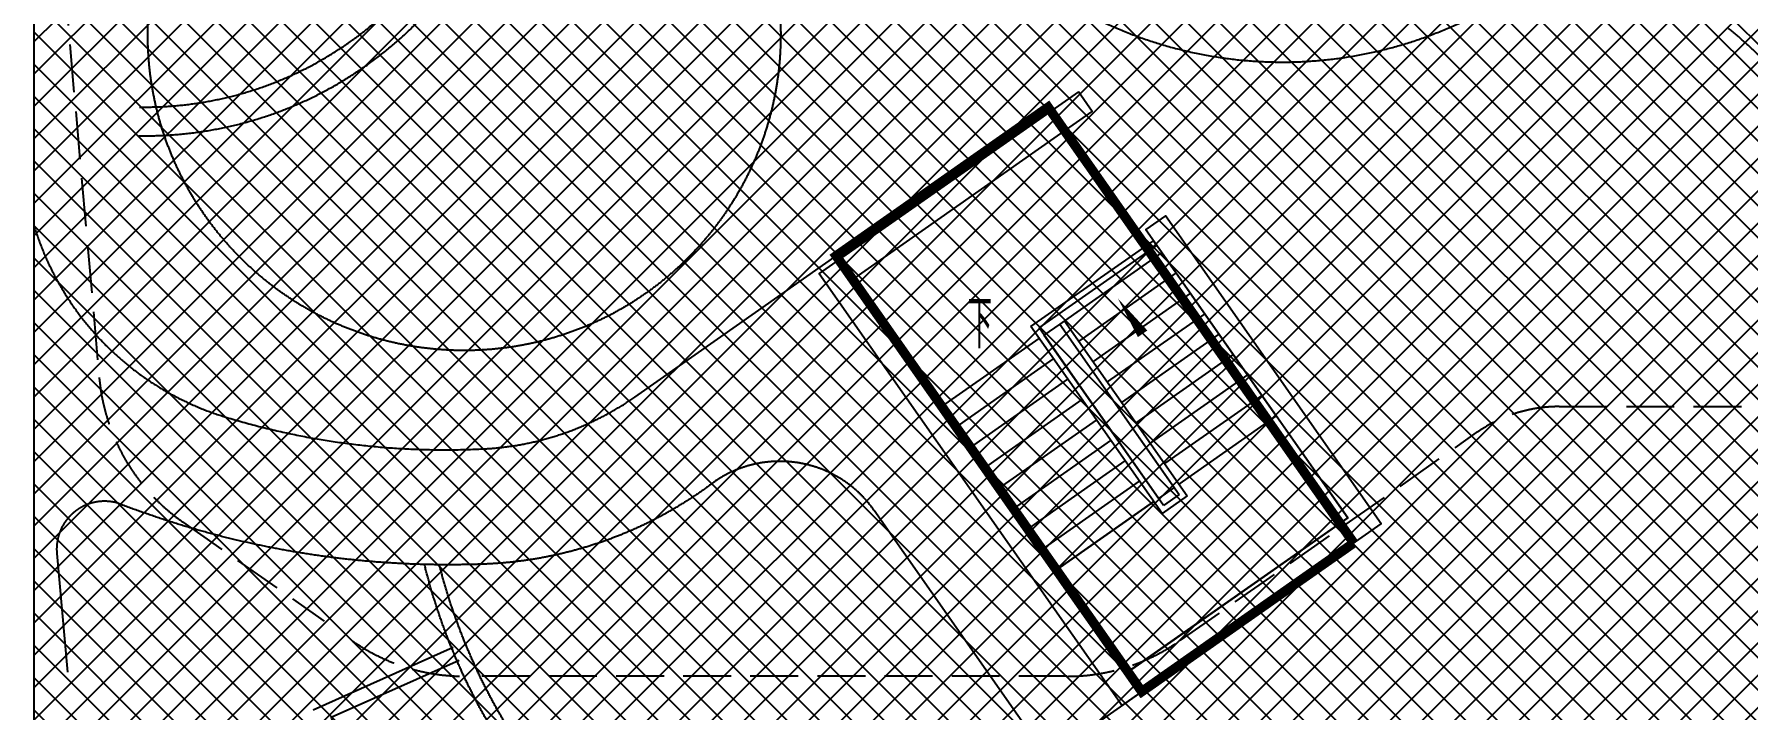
# Model space of a CAD drawing. Header units: millimetres. Extents: x 12325263 to 13848842, y -1463133 to 573208.
# Drawn here: x 12504242 to 12522110, y -576141 to -569097 of the extents above; entities that cross this region are included whole.
import ezdxf
from ezdxf.xclip import XClip

# ---------------------------------------------------------------- set-up
doc = ezdxf.new("R2010")
doc.units = ezdxf.units.MM
doc.header["$LTSCALE"] = 1000
doc.header["$XCLIPFRAME"] = 0
doc.linetypes.add('二层连廊投影线（首层）$0$DASH', pattern=[0.35, 0.25, -0.1])
for name, color, linetype in [('0-LA01轮廓线', 4, 'Continuous'), ('0-LA6铺装分界线 粗看线', 142, 'Continuous'), ('0-LA轮廓线', 4, 'Continuous'), ('20220929描图', 6, 'Continuous'), ('A-WALL-PATT', 8, 'Continuous'), ('DIM_SYMB', 3, 'Continuous'), ('PUB_HATCH', 8, 'Continuous'), ('s-首层组合pm$0$hs$0$首二层+地下室_04(1)$0$0F$0$12#楼首层平面图$0$CURTWALL', 2, 'Continuous'), ('TH_TEXT', 7, 'Continuous'), ('二层连廊投影线（首层）$0$0000-二层连廊', 150, 'Continuous'), ('人防门', 60, 'Continuous')]:
    doc.layers.add(name, color=color, linetype=linetype)
doc.styles.add('_TCH_DIM', font='SIMPLEX.shx', dxfattribs={"width": 0.7, "bigfont": 'GBCBIG.shx'})

# ---------------------------------------------------------------- blocks, each defined once
blk = doc.blocks.new('A$C624508B3')
at = {"layer": '0-LA01轮廓线', "color": 250}
for centre, radius, start, end in [((-42022.42283558846, -134214.3578715324), 4395, 209.0900810961447, 328.1468912576261), ((-39014.32921147346, -141488.8047614098), 4685.112723235375, 19.07769104988709, 60.97427531582019)]:
    blk.add_arc(centre, radius, start, end, dxfattribs=at)
at = {"layer": '0-LA6铺装分界线 粗看线', "color": 250, "const_width": 100}
blk.add_lwpolyline([(-39661.2618407011, -143353.698700428), (-41570.43417870998, -145262.9029788971), (-45495.08796155453, -141338.249215126), (-43585.94844603539, -139429.0777568817), (-39661.29466712475, -143353.7315268517)], dxfattribs=at)
at = {"layer": '0-LA6铺装分界线 粗看线', "color": 250}
blk.add_lwpolyline([(-43585.93247663975, -139429.0937271118), (-39661.26184058189, -143353.6987009048), (-41570.43417870998, -145262.9029793739), (-45495.08796155453, -141338.249215126), (-43585.93247663975, -139429.0937271118)], dxfattribs=at)
at = {"layer": '0-LA轮廓线', "color": 250}
for points in [[(-54473.98437726498, -140165.5335330963), (-54010.36039471626, -141894.1969079971, 0.3053245924335172), (-51482.10367226601, -144094.2450580597, 0.08789417434452022), (-48753.27123343945, -143952.4606232643, 0.1404434121877182), (-47307.90011978149, -143150.9666442871), (-43585.88259124756, -139429.143611908)], [(-39661.2618407011, -143353.698700428), (-42418.95504057407, -146111.4383916855), (-44646.60416328907, -143883.7892799377, 0.4142059087158831), (-46343.63826465607, -143883.7671113014), (-46352.05500996113, -143892.1834168434, -0.1592036437989045), (-48666.04295182228, -145161.9579648972, -0.09972579926086193), (-52432.93054008484, -145172.8749790192, 0.5227741889119402), (-52962.78148567677, -145800.190369606), (-52640.96398544312, -147000.1160645485)], [(-30176.27575087547, -144315.1356945038), (-35554.52091157436, -145259.4731411934, 0.1571462884159781), (-38891.09696030617, -147020.1619544029, -0.5287056965128644), (-49013.46217763424, -145226.3151803017, -0.5287056965128644)], [(-30150.33489179611, -144462.8755736351), (-35528.580052495, -145407.2130203247, 0.1571462884095188), (-38783.77619755268, -147124.9582037926, -0.5307597138793682), (-49166.90448999405, -145250.526599884, -0.5307597138793682)], [(-48638.71790885925, -146173.4812517166), (-49849.41621017456, -146990.7335195541, 0.463078069486219), (-39130.11241877079, -149058.0578494072), (-39795.25363099575, -147966.3194775581)]]:
    blk.add_lwpolyline(points, format="xyb", dxfattribs=at)
for points in [[(-41570.43417847157, -145262.9029788971), (-44646.55982172489, -142186.7773509026)], [(-50046.90891253948, -146943.0700659752), (-48722.64101803303, -146049.1554226875)]]:
    blk.add_lwpolyline(points, dxfattribs=at)
blk.add_circle((-49715.2924541235, -139730.7682700157), 3300, dxfattribs=at)
at = {"layer": '20220929描图', "color": 250}
for centre, radius in [((-53503.01395857334, -137412.1076645851), 3999.999999904838), ((-53503.01385545731, -137412.1077051163), 3699.99994315388)]:
    blk.add_arc(centre, radius, 279.065088186483, 37.57399580558195, dxfattribs=at)
at = {"layer": 'Defpoints', "color": 250}
blk.add_open_spline([(-36668.93752193451, -137090.5607213974), (-36475.98048365116, -137155.1546535492), (-36336.64105153084, -137189.102833271), (-35998.09362745285, -137267.533053875), (-35797.13817405701, -137310.8274469376), (-35388.50528776646, -137392.3534145355), (-35180.82792615891, -137430.5850419998), (-34759.19601452351, -137501.8112125397), (-34545.24152255058, -137534.8058052063), (-34111.50954091549, -137595.407520771), (-33891.73209869862, -137623.0146899223), (-33452.75781643391, -137672.0499324799), (-33233.70228648186, -137693.6233868599), (-33012.32355189323, -137712.5352697372)], degree=3, knots=[0.8336881746264142, 0.8336881746264142, 0.8336881746264142, 0.8336881746264142, 0.8627168546467282, 0.8627168546467282, 0.9033036181369214, 0.9033036181369214, 0.9438903816271146, 0.9438903816271146, 0.9844771451173078, 0.9844771451173078, 1.025063908607501, 1.025063908607501, 1.064566650160538, 1.064566650160538, 1.064566650160538, 1.064566650160538], dxfattribs=at)
blk = doc.blocks.new('A$C3A5F05FE')
at = {"layer": '二层连廊投影线（首层）$0$0000-二层连廊', "color": 8, "linetype": '二层连廊投影线（首层）$0$DASH', "ltscale": 2}
blk.add_line((81061.09157407656, 91030.49899670458), (74882.47985562868, 89945.64085620455), dxfattribs=at)
for points in [[(64201.01250021346, 116155.2116196696), (70584.22244185768, 92354.78690788662, 0.2212558310974548), (71700.62169218436, 91022.67783778254), (73333.92909510247, 90258.18526927801)], [(82161.58510647342, 91602.65953237028), (84831.42364192382, 94272.43972815154, -0.1540963865757007), (85632.66472894698, 94689.16694950941), (89719.63475122862, 95406.77314110426, 0.2209213507473886), (90549.1305072289, 95984.88283274323), (93486.12939823605, 101029.0759193497, -0.2336838333813584), (94373.21912818588, 101615.8630761614), (100707.3768416625, 102413.5243659108, 0.1974837109763476), (101501.2812060174, 102863.059017044), (105163.103909431, 107526.8542859114, -0.3279434228970746), (106920.3161036707, 108015.8013032915), (111129.2873833943, 106420.0046678563, 0.2950545498982928), (112403.1157156844, 106693.4165418744), (121571.0110206995, 115858.7230471948)]]:
    blk.add_lwpolyline(points, format="xyb", dxfattribs=at)
for centre, radius, start, end in [((80704.96353131533, 93059.31054818584), 2059.994803779035, 279.9581877306476, 314.9994390976158), ((74526.22825166583, 91974.59674015897), 2059.994463008687, 244.9176487093345, 279.9587043652508)]:
    blk.add_arc(centre, radius, start, end, dxfattribs=at)
at = {"rotation": 359.9999703432161}
blk.add_blockref('A$C624508B3', (123429.2683293205, 236271.4910330146), dxfattribs=at)

msp = doc.modelspace()

# ---------------------------------------------------------------- hatches: boundary and pattern name
at = {"layer": 'A-WALL-PATT'}
h = msp.add_hatch(dxfattribs=at)
h.set_pattern_fill('ANSI37', color=252, scale=150)
h.set_pattern_definition([(45, (-399999.9954386503, 0), (-168.3798022700466, 168.3798022700466), []), (135, (-399999.9954386503, 0), (-168.3798022700466, -168.3798022700466), [])])
edge = h.paths.add_edge_path()
edge.add_line((12617170.00456135, -539457.9697023563), (12627664.73480471, -539457.9697023563))
edge.add_line((12627664.73480471, -539457.9697023563), (12617498.17144158, -546587.5566740279))
edge.add_line((12617498.17144158, -546587.5566740279), (12598406.55439316, -559976.0872240982))
edge.add_line((12598406.55439316, -559976.0872240982), (12585091.32394007, -540989.0747448144))
edge.add_line((12585091.32394007, -540989.0747448144), (12584144.68766889, -541197.3102855779))
edge.add_line((12584144.68766889, -541197.3102855779), (12583864.09945645, -542803.8958117513))
edge.add_arc((12578880.36436979, -541928.6903331638), 5060.000004329979, 269.1473816995573, 350.039714980158, ccw=False)
edge.add_arc((12578698.90875443, -554127.53812343), 7140.197270960673, 89.14809417146793, 125.0334493324196)
edge.add_line((12574600.04594925, -548281.0228559808), (12560037.47838067, -558490.6166060038))
edge.add_line((12560037.47838067, -558490.6166060038), (12559927.07800286, -558471.2169661542))
edge.add_line((12559927.07800286, -558471.2169661542), (12559927.0927805, -564049.9534963267))
edge.add_line((12559927.0927805, -564049.9534963267), (12558858.77335426, -564809.9749456464))
edge.add_line((12558858.77335426, -564809.9749456464), (12559927.12386452, -566333.2452340048))
edge.add_line((12559927.12386452, -566333.2452340048), (12559927.63775813, -588159.027028836))
edge.add_line((12559927.63775813, -588159.027028836), (12558263.33288277, -589586.7687039877))
edge.add_line((12558263.33288277, -589586.7687039877), (12557796.81071064, -589586.7699608555))
edge.add_line((12557796.81071064, -589586.7699608555), (12557796.81071064, -598151.1596925652))
edge.add_line((12557796.81071064, -598151.1596925652), (12560482.05697564, -600836.417349534))
edge.add_arc((12552451.4766154, -592361.1687226852), 11675.61819387585, 270.02561307294457, 313.4568206750914, ccw=False)
edge.add_line((12552456.69599549, -604036.785749946), (12551424.94986572, -604036.7857499645))
edge.add_arc((12551424.94986575, -607536.78575003), 3500.000000065425, 90.00000000051834, 186.8053412346809)
edge.add_line((12547949.60923496, -607951.5236195729), (12549871.38878723, -624055.2822841699))
edge.add_line((12549871.38878723, -624055.2822841699), (12550966.81527111, -633201.5494559155))
edge.add_line((12550966.81527111, -633201.5494559155), (12550966.81527088, -643886.7835120055))
edge.add_line((12550966.81527088, -643886.7835120055), (12550966.81917288, -653386.811670924))
edge.add_line((12550966.81917288, -653386.811670924), (12614072.19547691, -653386.7857513083))
edge.add_line((12614072.19547691, -653386.7857513083), (12616970.53918624, -653386.7845608557))
edge.add_arc((12639113.25622427, -663769.120605763), 24455.93628498964, 154.8789338646988, 159.8305921359378)
edge.add_arc((12619069.50537014, -656056.1316654473), 3000.000000005364, 166.1263274745599, 249.1463915568276)
edge.add_arc((12632240.81976186, -621479.8903613623), 39999.99980438368, 249.1463914888866, 262.1806661822273)
edge.add_line((12626798.82453083, -661107.9697023567), (12526241.56042984, -661107.9697023567))
edge.add_line((12526241.56042984, -661107.9697023567), (12526241.56042984, -616107.9697023563))
edge.add_line((12526241.56042984, -616107.9697023563), (12504241.56042984, -616107.9697023563))
edge.add_line((12504241.56042984, -616107.9697023563), (12504241.56042984, -539457.9697023563))
edge.add_line((12504241.56042984, -539457.9697023563), (12586460.00456135, -539457.9697023563))
edge.add_line((12586460.00456135, -539457.9697023563), (12617170.00456135, -539457.9697023563))

# ---------------------------------------------------------------- linework, layer by layer
at = {"layer": 'PUB_HATCH'}
msp.add_lwpolyline([(12504241.56042984, -616107.9697023563), (12504241.56042984, -539457.9697023563), (12586460.00456135, -539457.9697023563), (12617170.00456135, -539457.9697023563), (12627664.73480471, -539457.9697023563), (12617498.17144158, -546587.5566740279), (12598406.55439316, -559976.0872240982), (12585091.32394007, -540989.0747448144), (12584144.68766889, -541197.3102855779), (12583864.09945645, -542803.8958117513, -0.3683858464300212), (12578805.06930591, -546988.1300943603, 0.1578716997804343), (12574600.04594925, -548281.0228559808), (12560037.47838067, -558490.6166060038), (12559927.07800286, -558471.2169661542), (12559927.0927805, -564049.9534963267), (12558858.77335426, -564809.9749456464), (12559927.12386452, -566333.2452340048), (12559927.63775813, -588159.027028836), (12558263.33288277, -589586.7687039877), (12557796.81071064, -589586.7699608555), (12557796.81071064, -598151.1596925652)], format="xyb", dxfattribs=at)

# ---------------------------------------------------------------- next in the draw order: block references
at = {"layer": 's-首层组合pm$0$hs$0$首二层+地下室_04(1)$0$0F$0$12#楼首层平面图$0$CURTWALL'}
ref = msp.add_blockref('A$C3A5F05FE', (12419426.25010598, -651432.8645828753), dxfattribs=dict(at, rotation=350.0412449425006))
XClip(ref).set_block_clipping_path([(195513.25032035448, 148017.04858267773), (64172.50141551159, 124955.60506502772), (77428.29178392328, 49460.528922879836), (99096.80678884499, 53265.1915204667), (106879.0711930003, 8943.229010399198), (216551.3050909508, 28200.00993011589)])

# ---------------------------------------------------------------- next in the draw order: linework, layer by layer
at = {"layer": 'DIM_SYMB', "color": 252, "elevation": 2.98279544424631e-07}
msp.add_lwpolyline([(12514163.86939299, -572500.4408615861, 0, 0, 0), (12515805.98422586, -574842.0340960486, 0, 0, 0), (12517034.09256561, -573980.785057832, 0, 0, 0), (12515541.26089937, -571852.0639355935, 0, 120, 0), (12515799.63561083, -572220.4964375193, 0, 0, 0)], format="xyseb", dxfattribs=at)
at = {"layer": 's-首层组合pm$0$hs$0$首二层+地下室_04(1)$0$0F$0$12#楼首层平面图$0$CURTWALL', "color": 252}
msp.add_lwpolyline([(12515129.59926374, -569697.6357329681), (12512427.77676401, -571592.4062148172), (12515585.87051815, -576095.647553508), (12518287.70854216, -574200.8992080914), (12516036.62681452, -570990.999476986), (12515831.94329179, -571134.542695332), (12517939.45562659, -574139.77504933), (12515647.02530762, -575747.441467274), (12512775.9889659, -571653.5257872789), (12515273.12794287, -569902.2985237029)], close=True, dxfattribs=at)
at = {"layer": '人防门', "color": 252}
for p, q in [((12514635.44201941, -572145.3081285483), (12515912.67469279, -571249.6091289457)), ((12514719.01631453, -572159.982500609), (12515947.12465432, -571298.7334625358)), ((12515998.79959662, -571372.419962921), (12514983.56336941, -572084.3858347007)), ((12515912.67469279, -571249.6091289457), (12515947.12465432, -571298.7334625358)), ((12515998.79959662, -571372.419962921), (12517193.06492961, -573075.3968607119)), ((12516148.08276324, -571585.2920751448), (12515132.84653558, -572297.2579463252)), ((12516297.36592986, -571798.1641873687), (12515282.12970218, -572510.1300585641)), ((12514934.4390355, -572118.835796042), (12514770.69125686, -572233.6690011376)), ((12514983.56336941, -572084.3858347007), (12514934.4390355, -572118.835796042)), ((12514983.56336909, -572084.3858345133), (12514934.4390355, -572118.835796042)), ((12514934.4390355, -572118.835796042), (12516128.70436849, -573821.8126938329)), ((12514934.4390355, -572118.835796042), (12516180.37931209, -573895.4991964829)), ((12514983.56336909, -572084.3858345133), (12516263.95360505, -573910.1735654699)), ((12516446.64909649, -572011.0362995926), (12515431.41286879, -572723.0021708045)), ((12513706.33069574, -572980.0848342587), (12514721.5669231, -572268.1189622878)), ((12516001.95715947, -574093.9066934603), (12514635.44201941, -572145.3081285483)), ((12516016.63153369, -574010.3324014172), (12514719.01631453, -572159.982500609)), ((12515964.95658986, -573936.6458989285), (12514770.69125686, -572233.6690011376)), ((12516595.93226311, -572223.9084118165), (12515580.6960356, -572935.8742833452)), ((12513855.61386237, -573192.9569464825), (12514870.85008972, -572480.991074512)), ((12516745.21542974, -572436.7805240402), (12515729.97920242, -573148.7463958983)), ((12516894.49859636, -572649.6526362641), (12515879.26236906, -573361.6185081941)), ((12514004.89702899, -573405.8290587064), (12515020.13325635, -572693.8631867348)), ((12514900.59602874, -574683.0617320496), (12513706.33069574, -572980.0848342587)), ((12514154.18019561, -573618.7011709303), (12515169.4164234, -572906.7352995739)), ((12517043.78176298, -572862.524748488), (12516028.54553519, -573574.4906197619)), ((12514303.46336224, -573831.573283154), (12515318.69958981, -573119.6074114854)), ((12517193.06492961, -573075.3968607119), (12516177.82870223, -573787.3627326153)), ((12517193.06492961, -573075.3968607119), (12516177.82870201, -573787.3627323002)), ((12517939.48076273, -574139.7574218311), (12517193.06492961, -573075.3968607119)), ((12514452.74652886, -574044.4453953779), (12515467.98275622, -573332.479523406)), ((12514602.02969549, -574257.3175076018), (12515617.26592331, -573545.351636303)), ((12514751.31286211, -574470.1896198257), (12515766.54908947, -573758.2237478544)), ((12516128.70436825, -573821.812693943), (12515964.95658984, -573936.6458987829)), ((12516263.95360505, -573910.1735654699), (12516001.95715947, -574093.9066934603)), ((12516180.37931209, -573895.4991964829), (12516016.63153369, -574010.3324014172)), ((12514900.59602874, -574683.0617320496), (12515915.83225609, -573971.0958600773)), ((12515915.83225625, -573971.0958603095), (12514900.59602874, -574683.0617320496)), ((12515647.01186186, -575747.4222931688), (12517939.48076273, -574139.7574218311)), ((12514900.59602874, -574683.0617320496), (12515647.01186186, -575747.4222931688))]:
    msp.add_line(p, q, dxfattribs=at)

# ---------------------------------------------------------------- next in the draw order: texts
at = {"layer": 'TH_TEXT', "color": 252, "style": '_TCH_DIM', "width": 0.7}
msp.add_text('下', height=506.3829787234042, dxfattribs=at).set_placement((12513973.74409504, -572371.4894859121))

doc.saveas('drawing.dxf')
